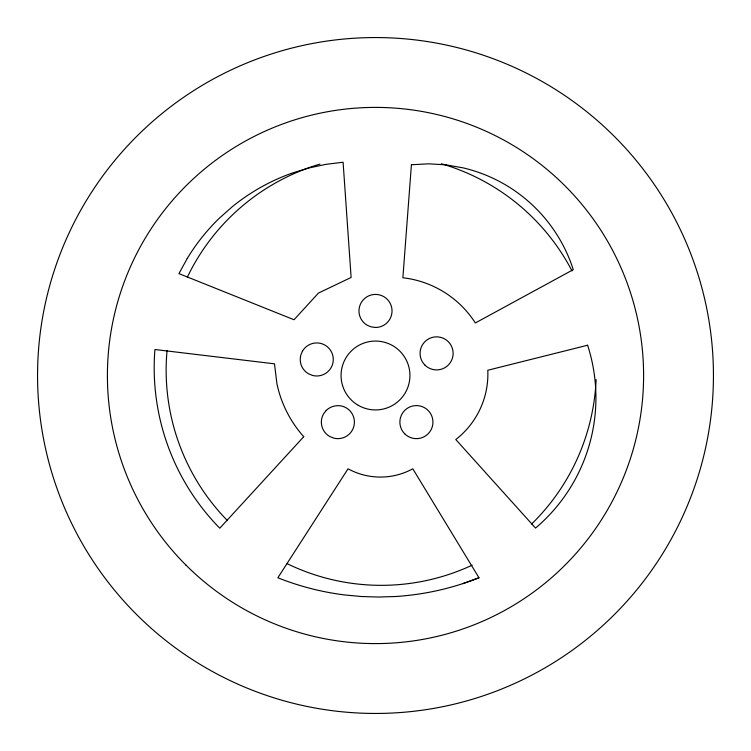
<?xml version="1.0" encoding="UTF-8"?>
<svg xmlns="http://www.w3.org/2000/svg" width="751" height="751" viewBox="0 0 751 751"><rect width="100%" height="100%" fill="white"/><g stroke="black" fill="none" stroke-linecap="round" stroke-linejoin="round"><path stroke-width="1.13" d="M462.851 583.611L478.988 577.772L412.797 468.802A67.534 67.534 0 0 1 348.042 468.802L277.861 577.772A271.834 271.834 0 0 0 344.174 594.895L361.269 596.51L378.429 597.054L395.58 596.51A271.834 271.834 0 0 0 478.988 577.772M596.116 379.574A215.086 215.086 0 0 1 531.67 523.973M472.182 565.165A215.086 215.086 0 0 1 287.107 563.644M227.515 520.687A215.086 215.086 0 0 1 167.069 350.379M187.328 277.175A215.086 215.086 0 0 1 319.973 164.075M441.381 163.746A215.086 215.086 0 0 1 571.99 270.876M411.417 164.76L402.874 277.767A99.385 99.385 0 0 1 475.345 322.968L573.266 269.656A152.228 152.228 0 0 0 463.283 167.905L446.16 164.873L428.793 163.821L411.417 164.76M302.437 351.196L300.785 355.185A16.531 16.531 0 0 0 308.483 373.782L312.472 375.425A16.531 16.531 0 0 0 332.289 365.117A16.531 16.531 0 0 0 323.737 344.474A16.531 16.531 0 0 0 302.437 351.196M187.252 258.466L178.945 273.617L294.026 319.748L318.462 293.059L351.121 277.457L343.094 162.225L325.943 164.347L309.036 167.942L292.496 172.965A201.024 201.024 0 0 0 232.453 206.572L219.517 218.043A201.024 201.024 0 0 0 187.252 258.466M326.197 410.431L323.568 413.848A16.531 16.531 0 0 0 329.623 436.434L333.604 438.086A16.531 16.531 0 0 0 353.852 426.399A16.531 16.531 0 0 0 342.165 406.15C336.514 404.742 330.384 406.385 326.197 410.431M303.742 436.706L219.78 528.216A228.961 228.961 0 0 1 154.922 349.515L274.49 363.831L276.912 383.695A115.344 115.344 0 0 0 303.742 436.706M587.611 345.235L487.803 370.243A83.004 83.004 0 0 1 455.801 439.542L535.538 528.075A170.627 170.627 0 0 0 587.611 345.235M375.5 327.474L371.219 326.91L367.239 325.258A16.531 16.531 0 0 1 364.873 298.278A16.531 16.531 0 0 1 391.036 305.281A16.531 16.531 0 0 1 375.5 327.474M136.532 614.468A337.95 337.95 0 0 0 701.932 462.963A337.95 337.95 0 0 0 288.037 49.068A337.95 337.95 0 0 0 136.532 614.468M358.283 405.324A34.443 34.443 0 0 0 409.943 375.5A34.443 34.443 0 0 0 358.283 345.676A34.443 34.443 0 0 0 358.283 405.324M185.929 565.071A268.098 268.098 0 0 0 634.464 444.892A268.098 268.098 0 0 0 306.108 116.536A268.098 268.098 0 0 0 185.929 565.071M424.906 365.07A16.531 16.531 0 0 0 452.562 357.664A16.531 16.531 0 0 0 432.313 337.415A16.531 16.531 0 0 0 424.906 365.07M404.723 433.806A16.531 16.531 0 0 0 432.379 426.399A16.531 16.531 0 0 0 412.13 406.15A16.531 16.531 0 0 0 404.723 433.806"/></g></svg>
